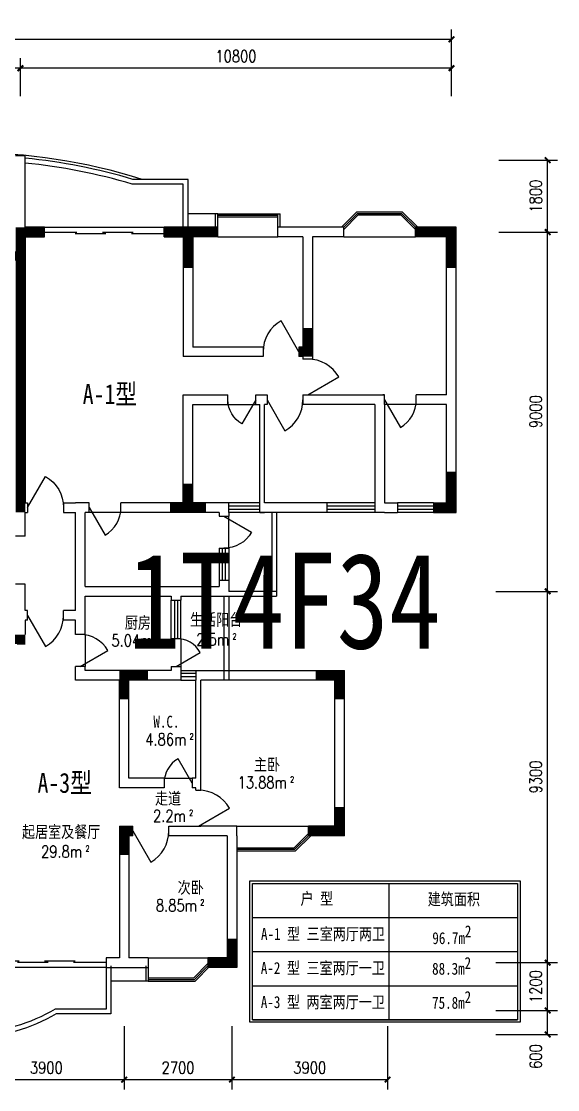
# Model space of a CAD drawing. Header units: millimetres. Extents: x 1478 to 31788, y 537 to 27341.
# Drawn here: x 18351 to 31788, y 537 to 27294 of the extents above; entities that cross this region are included whole.
import ezdxf
from ezdxf.enums import TextEntityAlignment as Align

# ---------------------------------------------------------------- set-up
doc = ezdxf.new("R2010")
doc.units = ezdxf.units.MM
for name, color, linetype in [('BB', 5, 'Continuous'), ('GROUND', 2, 'Continuous'), ('I', 6, 'Continuous'), ('PUB_DIM', 3, 'Continuous'), ('PUB_TEXT', 7, 'Continuous'), ('PUB_WINDW', 7, 'Continuous'), ('WALL', 255, 'Continuous'), ('WINDOW', 2, 'Continuous')]:
    doc.layers.add(name, color=color, linetype=linetype)
doc.styles.add('-宋体', font='SimSun.ttf', dxfattribs={"width": 0.8})
doc.styles.add('DIM_FONT', font='SIMPLEX', dxfattribs={"width": 0.8})
doc.styles.add('S1', font='SimSun.ttf', dxfattribs={"width": 0.8})
doc.styles.add('SIMPLEX', font='SIMPLEX.SHX')
doc.dimstyles.new('DIMN', dxfattribs={"dimtxt": 300, "dimasz": 1, "dimexe": 250, "dimexo": 300, "dimgap": 0.09, "dimtad": 1, "dimdec": 0, "dimzin": 0, "dimdsep": 46, "dimtxsty": 'DIM_FONT', "dimblk": '_DIMX', "dimcen": 0.09, "dimclrt": 7, "dimadec": 0, "dimazin": 0, "dimtfac": 1, "dimtdec": 0, "dimtix": 1, "dimtmove": 2, "dimatfit": 3, "dimldrblk": '_DIMX', "dimfxl": 1, "dimtolj": 1, "dimtzin": 0, "dimarcsym": 0})

# ---------------------------------------------------------------- blocks, each defined once
blk = doc.blocks.new('_DIMX')
at = {"const_width": 50}
blk.add_lwpolyline([(-70, -70), (70, 70)], dxfattribs=at)
blk = doc.blocks.new('*D25')
at = {"color": 0, "linetype": 'ByBlock', "transparency": 16777216}
for p, q in [((-17917, -47769), (-16366, -47769)), ((-16616, -57068), (-16616, -47770)), ((-17917, -57069), (-16366, -57069))]:
    blk.add_line(p, q, dxfattribs=at)
at = {"layer": 'DEFPOINTS', "color": 0, "linetype": 'ByBlock', "transparency": 16777216}
for p in [(-18217, -47769), (-16616, -47769), (-18217, -57069)]:
    blk.add_point(p, dxfattribs=at)
at = {"color": 0, "linetype": 'ByBlock', "transparency": 16777216}
for p, rotation in [((-16616, -47769), 90), ((-16616, -57069), 270)]:
    blk.add_blockref('_DIMX', p, dxfattribs=dict(at, rotation=rotation))
at = {"color": 7, "linetype": 'ByBlock', "transparency": 16777216, "insert": (-16916, -52419), "char_height": 300, "attachment_point": 5, "rotation": 90, "style": 'DIM_FONT'}
blk.add_mtext('\\A1;9300', dxfattribs=at)
blk = doc.blocks.new('*D32')
at = {"color": 0, "linetype": 'ByBlock', "transparency": 16777216}
for p, q in [((73679, -58661), (73679, -60249)), ((76379, -58661), (76379, -60249)), ((73680, -59999), (76378, -59999))]:
    blk.add_line(p, q, dxfattribs=at)
at = {"layer": 'DEFPOINTS', "color": 0, "linetype": 'ByBlock', "transparency": 16777216}
for p in [(73679, -58361), (76379, -58361), (76379, -59999)]:
    blk.add_point(p, dxfattribs=at)
at = {"color": 0, "linetype": 'ByBlock', "transparency": 16777216, "rotation": 180}
blk.add_blockref('_DIMX', (73679, -59999), dxfattribs=at)
at = {"color": 0, "linetype": 'ByBlock', "transparency": 16777216}
blk.add_blockref('_DIMX', (76379, -59999), dxfattribs=at)
at = {"color": 7, "linetype": 'ByBlock', "transparency": 16777216, "insert": (75029, -59699), "char_height": 300, "attachment_point": 5, "style": 'DIM_FONT'}
blk.add_mtext('\\A1;2700', dxfattribs=at)
blk = doc.blocks.new('*D26')
at = {"color": 0, "linetype": 'ByBlock', "transparency": 16777216}
for p, q in [((69779, -58661), (69779, -60249)), ((73679, -58661), (73679, -60249)), ((69780, -59999), (73678, -59999))]:
    blk.add_line(p, q, dxfattribs=at)
at = {"layer": 'DEFPOINTS', "color": 0, "linetype": 'ByBlock', "transparency": 16777216}
for p in [(69779, -58361), (73679, -58361), (73679, -59999)]:
    blk.add_point(p, dxfattribs=at)
at = {"color": 0, "linetype": 'ByBlock', "transparency": 16777216, "rotation": 180}
blk.add_blockref('_DIMX', (69779, -59999), dxfattribs=at)
at = {"color": 0, "linetype": 'ByBlock', "transparency": 16777216}
blk.add_blockref('_DIMX', (73679, -59999), dxfattribs=at)
at = {"color": 7, "linetype": 'ByBlock', "transparency": 16777216, "insert": (71729, -59699), "char_height": 300, "attachment_point": 5, "style": 'DIM_FONT'}
blk.add_mtext('\\A1;3900', dxfattribs=at)
blk = doc.blocks.new('_A0LHZ')
for p, q in [((-0.5, 0.0159), (-0.2273, 0.0159)), ((-0.2419, 0.0033), (0.0147, 0.0033)), ((-0.0147, 0.0159), (0.2419, 0.0159)), ((0.2273, 0.0033), (0.5, 0.0033))]:
    blk.add_line(p, q)
blk = doc.blocks.new('*D33')
at = {"color": 0, "linetype": 'ByBlock', "transparency": 16777216}
for p, q in [((76379, -58661), (76379, -60249)), ((80279, -58661), (80279, -60249)), ((76380, -59999), (80278, -59999))]:
    blk.add_line(p, q, dxfattribs=at)
at = {"layer": 'DEFPOINTS', "color": 0, "linetype": 'ByBlock', "transparency": 16777216}
for p in [(76379, -58361), (80279, -58361), (80279, -59999)]:
    blk.add_point(p, dxfattribs=at)
at = {"color": 0, "linetype": 'ByBlock', "transparency": 16777216, "rotation": 180}
blk.add_blockref('_DIMX', (76379, -59999), dxfattribs=at)
at = {"color": 0, "linetype": 'ByBlock', "transparency": 16777216}
blk.add_blockref('_DIMX', (80279, -59999), dxfattribs=at)
at = {"color": 7, "linetype": 'ByBlock', "transparency": 16777216, "insert": (78329, -59699), "char_height": 300, "attachment_point": 5, "style": 'DIM_FONT'}
blk.add_mtext('\\A1;3900', dxfattribs=at)
blk = doc.blocks.new('M_A6')
blk.add_line((0.5, 0), (0.5, 0))
blk = doc.blocks.new('*D28')
at = {"color": 0, "linetype": 'ByBlock', "transparency": 16777216}
for p, q in [((-17917, -57069), (-16366, -57069)), ((-16616, -58268), (-16616, -57070)), ((-17917, -58269), (-16366, -58269))]:
    blk.add_line(p, q, dxfattribs=at)
at = {"layer": 'DEFPOINTS', "color": 0, "linetype": 'ByBlock', "transparency": 16777216}
for p in [(-18217, -57069), (-16616, -57069), (-18217, -58269)]:
    blk.add_point(p, dxfattribs=at)
at = {"color": 0, "linetype": 'ByBlock', "transparency": 16777216}
for p, rotation in [((-16616, -57069), 90), ((-16616, -58269), 270)]:
    blk.add_blockref('_DIMX', p, dxfattribs=dict(at, rotation=rotation))
at = {"color": 7, "linetype": 'ByBlock', "transparency": 16777216, "insert": (-16916, -57669), "char_height": 300, "attachment_point": 5, "rotation": 90, "style": 'DIM_FONT'}
blk.add_mtext('\\A1;1200', dxfattribs=at)
blk = doc.blocks.new('*D27')
at = {"color": 0, "linetype": 'ByBlock', "transparency": 16777216}
for p, q in [((-17917, -58269), (-16366, -58269)), ((-16616, -58867), (-16616, -58270)), ((-17917, -58868), (-16366, -58868))]:
    blk.add_line(p, q, dxfattribs=at)
at = {"layer": 'DEFPOINTS', "color": 0, "linetype": 'ByBlock', "transparency": 16777216}
for p in [(-18217, -58269), (-16616, -58269), (-18217, -58868)]:
    blk.add_point(p, dxfattribs=at)
at = {"color": 0, "linetype": 'ByBlock', "transparency": 16777216}
for p, rotation in [((-16616, -58269), 90), ((-16616, -58868), 270)]:
    blk.add_blockref('_DIMX', p, dxfattribs=dict(at, rotation=rotation))
at = {"color": 7, "linetype": 'ByBlock', "transparency": 16777216, "insert": (-16916, -59422), "char_height": 300, "attachment_point": 5, "rotation": 90, "style": 'DIM_FONT'}
blk.add_mtext('\\A1;600', dxfattribs=at)
blk = doc.blocks.new('_DBLK')
blk.add_line((-0.5, 0), (0, -0.866))
blk.add_arc((-0.5, 0), 1, 300, 0)
at = {"style": 'SIMPLEX', "flags": 9}
blk.add_attdef('A', text='', height=1, dxfattribs=at).set_placement((0, 1.5), align=Align.MIDDLE)
blk = doc.blocks.new('*D14')
at = {"color": 0, "linetype": 'ByBlock', "transparency": 16777216}
for p, q in [((-29827, -35370), (-29827, -34415)), ((-19027, -35370), (-19027, -34415)), ((-19028, -34665), (-29826, -34665))]:
    blk.add_line(p, q, dxfattribs=at)
at = {"layer": 'DEFPOINTS', "color": 0, "linetype": 'ByBlock', "transparency": 16777216}
for p in [(-29827, -34665), (-29827, -35670), (-19027, -35670)]:
    blk.add_point(p, dxfattribs=at)
at = {"color": 0, "linetype": 'ByBlock', "transparency": 16777216, "rotation": 180}
blk.add_blockref('_DIMX', (-29827, -34665), dxfattribs=at)
at = {"color": 0, "linetype": 'ByBlock', "transparency": 16777216}
blk.add_blockref('_DIMX', (-19027, -34665), dxfattribs=at)
at = {"color": 7, "linetype": 'ByBlock', "transparency": 16777216, "insert": (-24427, -34365), "char_height": 300, "attachment_point": 5, "style": 'DIM_FONT'}
blk.add_mtext('\\A1;10800', dxfattribs=at)
blk = doc.blocks.new('*D31')
at = {"color": 0, "linetype": 'ByBlock', "transparency": 16777216}
for p, q in [((-43227, -34647), (-43227, -33693)), ((-19027, -34647), (-19027, -33693)), ((-19028, -33943), (-43226, -33943))]:
    blk.add_line(p, q, dxfattribs=at)
at = {"layer": 'DEFPOINTS', "color": 0, "linetype": 'ByBlock', "transparency": 16777216}
for p in [(-43227, -33943), (-43227, -34947), (-19027, -34947)]:
    blk.add_point(p, dxfattribs=at)
at = {"color": 0, "linetype": 'ByBlock', "transparency": 16777216, "rotation": 180}
blk.add_blockref('_DIMX', (-43227, -33943), dxfattribs=at)
at = {"color": 0, "linetype": 'ByBlock', "transparency": 16777216}
blk.add_blockref('_DIMX', (-19027, -33943), dxfattribs=at)
at = {"color": 7, "linetype": 'ByBlock', "transparency": 16777216, "insert": (-31127, -33643), "char_height": 300, "attachment_point": 5, "style": 'DIM_FONT'}
blk.add_mtext('\\A1;24200', dxfattribs=at)
blk = doc.blocks.new('*D15')
at = {"color": 0, "linetype": 'ByBlock', "transparency": 16777216}
for p, q in [((-32427, -35370), (-32427, -34415)), ((-29827, -35370), (-29827, -34415)), ((-29828, -34665), (-32426, -34665))]:
    blk.add_line(p, q, dxfattribs=at)
at = {"layer": 'DEFPOINTS', "color": 0, "linetype": 'ByBlock', "transparency": 16777216}
for p in [(-32427, -34665), (-32427, -35670), (-29827, -35670)]:
    blk.add_point(p, dxfattribs=at)
at = {"color": 0, "linetype": 'ByBlock', "transparency": 16777216, "rotation": 180}
blk.add_blockref('_DIMX', (-32427, -34665), dxfattribs=at)
at = {"color": 0, "linetype": 'ByBlock', "transparency": 16777216}
blk.add_blockref('_DIMX', (-29827, -34665), dxfattribs=at)
at = {"color": 7, "linetype": 'ByBlock', "transparency": 16777216, "insert": (-31127, -34365), "char_height": 300, "attachment_point": 5, "style": 'DIM_FONT'}
blk.add_mtext('\\A1;2600', dxfattribs=at)
blk = doc.blocks.new('*D30')
at = {"color": 0, "linetype": 'ByBlock', "transparency": 16777216}
for p, q in [((-17836, -36971), (-16366, -36971)), ((-16616, -38770), (-16616, -36972)), ((-17836, -38771), (-16366, -38771))]:
    blk.add_line(p, q, dxfattribs=at)
at = {"layer": 'DEFPOINTS', "color": 0, "linetype": 'ByBlock', "transparency": 16777216}
for p in [(-18136, -36971), (-16616, -36971), (-18136, -38771)]:
    blk.add_point(p, dxfattribs=at)
at = {"color": 0, "linetype": 'ByBlock', "transparency": 16777216}
for p, rotation in [((-16616, -36971), 90), ((-16616, -38771), 270)]:
    blk.add_blockref('_DIMX', p, dxfattribs=dict(at, rotation=rotation))
at = {"color": 7, "linetype": 'ByBlock', "transparency": 16777216, "insert": (-16916, -37871), "char_height": 300, "attachment_point": 5, "rotation": 90, "style": 'DIM_FONT'}
blk.add_mtext('\\A1;1800', dxfattribs=at)
blk = doc.blocks.new('_WBLK')
for p, q in [((-0.5, 0.5), (0.5, 0.5)), ((0.5, 0.167), (-0.5, 0.167)), ((0.5, -0.167), (-0.5, -0.167)), ((-0.5, -0.5), (0.5, -0.5))]:
    blk.add_line(p, q)
at = {"style": 'SIMPLEX', "flags": 9}
blk.add_attdef('A', text='', height=1, dxfattribs=at).set_placement((0, 1.5), align=Align.MIDDLE)
blk = doc.blocks.new('*D16')
at = {"color": 0, "linetype": 'ByBlock', "transparency": 16777216}
for p, q in [((-17836, -38770), (-16366, -38770)), ((-16616, -47769), (-16616, -38771)), ((-17836, -47770), (-16366, -47770))]:
    blk.add_line(p, q, dxfattribs=at)
at = {"layer": 'DEFPOINTS', "color": 0, "linetype": 'ByBlock', "transparency": 16777216}
for p in [(-18136, -38770), (-16616, -38770), (-18136, -47770)]:
    blk.add_point(p, dxfattribs=at)
at = {"color": 0, "linetype": 'ByBlock', "transparency": 16777216}
for p, rotation in [((-16616, -38770), 90), ((-16616, -47770), 270)]:
    blk.add_blockref('_DIMX', p, dxfattribs=dict(at, rotation=rotation))
at = {"color": 7, "linetype": 'ByBlock', "transparency": 16777216, "insert": (-16916, -43270), "char_height": 300, "attachment_point": 5, "rotation": 90, "style": 'DIM_FONT'}
blk.add_mtext('\\A1;9000', dxfattribs=at)
blk = doc.blocks.new('1T4F34深院')
for p, q in [((25030.7, -20092.6), (25030.7, -23506)), ((21617.3, -20946), (28260.9, -20946)), ((21617.3, -21799.3), (28260.9, -21799.3)), ((21617.3, -22652.6), (28260.9, -22652.6)), ((21617.3, -23506), (28260.9, -23506))]:
    blk.add_line(p, q)
blk.add_lwpolyline([(21617.3, -20092.6), (28260.9, -20092.6), (28260.9, -23506), (21617.3, -23506)], close=True)
at = {"layer": 'BB', "const_width": 240}
for points in [[(16401.8, -3776.3), (15801.8, -3776.3), (15801.8, -4376.3)], [(19401.8, -3776.3), (20751.8, -3776.3)], [(20001.8, -3776.3), (20001.8, -4676.3)], [(25701.8, -3776.3), (26601.8, -3776.3), (26601.8, -4676.3)], [(15801.8, -10796.3), (15801.8, -4376.3), (15101.8, -4376.3)], [(22781.8, -6776.3), (23001.8, -6776.3), (23001.8, -6176.3)], [(26151.8, -10676.3), (26601.8, -10676.3), (26601.8, -9776.3)], [(20001.8, -10676.3), (20001.8, -10076.3)], [(20451.8, -10676.3), (19551.8, -10676.3)], [(15601.8, -13976.3), (15921.8, -13976.3)], [(19001.8, -14876.3), (18401.8, -14876.3), (18401.8, -15476.3)], [(23201.8, -14876.3), (23801.8, -14876.3), (23801.8, -15476.3)], [(23021.8, -18776.3), (23801.8, -18776.3), (23801.8, -18176.3)], [(18621.8, -18776.3), (18401.8, -18776.3), (18401.8, -19376.3)], [(20501.8, -22076.3), (21101.8, -22076.3), (21101.8, -21476.3)]]:
    blk.add_lwpolyline(points, dxfattribs=at)
at = {"layer": 'GROUND'}
for p, q in [((16401.8, -3656.3), (19401.8, -3656.3)), ((21001.8, -8096.3), (21701.8, -8096.3)), ((25721.8, -8096.3), (24921.8, -8096.3)), ((18321.8, -10796.3), (17521.8, -10796.3)), ((21021.8, -11696.3), (21021.8, -10896.3)), ((17421.8, -13856.3), (17421.8, -14656.3)), ((19821.8, -13956.3), (19821.8, -14656.3)), ((19401.8, -17456.3), (20101.8, -17456.3)), ((17951.8, -22196.3), (14951.8, -22196.3))]:
    blk.add_line(p, q, dxfattribs=at)
at = {"layer": 'I'}
for p, q in [((22101.8, -10796.3), (22101.8, -12776.3)), ((22221.8, -10796.3), (22221.8, -12776.3)), ((20901.8, -12896.3), (20901.8, -14996.3)), ((21021.8, -12896.3), (21021.8, -14996.3)), ((22221.8, -12896.3), (22221.8, -12896.3))]:
    blk.add_line(p, q, dxfattribs=at)
for points in [[(18853.3, -2456.3, 0.1534463), (10150.3, -2456.3, 0.040912)], [(20001.8, -3656.3), (20001.8, -2456.3), (18621.8, -2456.3, 0.0477282), (15921.8, -1926.3)], [(19881.8, -3656.3), (19881.8, -2576.3), (18604.3, -2576.3, 0.047826), (15921.8, -2046.9)], [(18071.8, -22156.3), (18071.8, -23356.3), (16701.8, -23356.3, -0.1276956), (14601.8, -23955.3)], [(17951.8, -22156.3), (17951.8, -23236.3), (16676.1, -23236.3, -0.1290843), (14601.8, -23835.3)]]:
    blk.add_lwpolyline(points, format="xyb", dxfattribs=at)
blk.add_lwpolyline([(21553.3, -20028.6), (28324.9, -20028.6), (28324.9, -23570), (21553.3, -23570)], close=True, dxfattribs=at)
at = {"layer": 'WALL'}
for p, q in [((15681.8, -1856.3), (15921.8, -1856.3)), ((15921.8, -3656.3), (15921.8, -1856.3)), ((20691.8, -3656.3), (20691.8, -3316.3)), ((20751.8, -3316.3), (20691.8, -3316.3)), ((20751.8, -3696.3), (20751.8, -3316.3)), ((22251.8, -3656.3), (22251.8, -3316.3)), ((22251.8, -3316.3), (22311.8, -3316.3)), ((22311.8, -3656.3), (22311.8, -3316.3)), ((16401.8, -3656.3), (15921.8, -3656.3)), ((16401.8, -3896.3), (16401.8, -3656.3)), ((19401.8, -3896.3), (19401.8, -3656.3)), ((20751.8, -3656.3), (19401.8, -3656.3)), ((20751.8, -3896.3), (20751.8, -3656.3)), ((22881.8, -3656.3), (22251.8, -3656.3)), ((22251.8, -3896.3), (22251.8, -3656.3)), ((22881.8, -3656.3), (22881.8, -3656.3)), ((23901.8, -3656.3), (22881.8, -3656.3)), ((23901.8, -3896.3), (23901.8, -3656.3)), ((26721.8, -3656.3), (25701.8, -3656.3)), ((25701.8, -3896.3), (25701.8, -3656.3)), ((26721.8, -7856.3), (26721.8, -3656.3)), ((15921.8, -3896.3), (15921.8, -10556.3)), ((15921.8, -3896.3), (16401.8, -3896.3)), ((15921.8, -4076.3), (15921.8, -3896.3)), ((19401.8, -3896.3), (19881.8, -3896.3)), ((19881.8, -3896.3), (19881.8, -6896.3)), ((20121.8, -3896.3), (20121.8, -6656.3)), ((20751.8, -3896.3), (20121.8, -3896.3)), ((22881.8, -3896.3), (22251.8, -3896.3)), ((22881.8, -3896.3), (22881.8, -6656.3)), ((23121.8, -3896.3), (23121.8, -6956.3)), ((23901.8, -3896.3), (23121.8, -3896.3)), ((26481.8, -3896.3), (25701.8, -3896.3)), ((26481.8, -7856.3), (26481.8, -3896.3)), ((21881.8, -6656.3), (20121.8, -6656.3)), ((21881.8, -6656.3), (21881.8, -6896.3)), ((22881.8, -6656.3), (22781.8, -6656.3)), ((22781.8, -6656.3), (22781.8, -6896.3)), ((21881.8, -6896.3), (19881.8, -6896.3)), ((22881.8, -6896.3), (22781.8, -6896.3)), ((22881.8, -6896.3), (22881.8, -6956.3)), ((23121.8, -6956.3), (22881.8, -6956.3)), ((19881.8, -10556.3), (19881.8, -7856.3)), ((19881.8, -7856.3), (21001.8, -7856.3)), ((21001.8, -8096.3), (21001.8, -7856.3)), ((21701.8, -7856.3), (21981.8, -7856.3)), ((21701.8, -8096.3), (21701.8, -7856.3)), ((21981.8, -7856.3), (21981.8, -8096.3)), ((22881.8, -7856.3), (22881.8, -7856.3)), ((22881.8, -7856.3), (22881.8, -8096.3)), ((22881.8, -7856.3), (23121.8, -7856.3)), ((23121.8, -7856.3), (23121.8, -7856.3)), ((23121.8, -7856.3), (24921.8, -7856.3)), ((24921.8, -7856.3), (24879, -7856.3)), ((24921.8, -8096.3), (24921.8, -7856.3)), ((26481.8, -7856.3), (25721.8, -7856.3)), ((25721.8, -8096.3), (25721.8, -7856.3)), ((26721.8, -10796.3), (26721.8, -7856.3)), ((20121.8, -10556.3), (20121.8, -8096.3)), ((20121.8, -8096.3), (21001.8, -8096.3)), ((21701.8, -8096.3), (21801.8, -8096.3)), ((21801.8, -10796.3), (21801.8, -8096.3)), ((21921.8, -10556.3), (21921.8, -8096.3)), ((21981.8, -8096.3), (21921.8, -8096.3)), ((24681.8, -8096.3), (22881.8, -8096.3)), ((24681.8, -8096.3), (24681.8, -10556.3)), ((24921.8, -8096.3), (24921.8, -10556.3)), ((26481.8, -8096.3), (25721.8, -8096.3)), ((26481.8, -10556.3), (26481.8, -8096.3)), ((15921.8, -10556.3), (15981.8, -10556.3)), ((15981.8, -10556.3), (15981.8, -10796.3)), ((16881.8, -10556.3), (16881.8, -10796.3)), ((16881.8, -10556.3), (17181.8, -10556.3)), ((17521.8, -10556.3), (17181.8, -10556.3)), ((17521.8, -10796.3), (17521.8, -10556.3)), ((19881.8, -10556.3), (18321.8, -10556.3)), ((18321.8, -10796.3), (18321.8, -10556.3)), ((21021.8, -10556.3), (20121.8, -10556.3)), ((21021.8, -10796.3), (21021.8, -10556.3)), ((23481.8, -10556.3), (21921.8, -10556.3)), ((23481.8, -10556.3), (23481.8, -10796.3)), ((24681.8, -10556.3), (24681.8, -10796.3)), ((24921.8, -10556.3), (25251.8, -10556.3)), ((25251.8, -10556.3), (25251.8, -10796.3)), ((26151.8, -10556.3), (26481.8, -10556.3)), ((26151.8, -10556.3), (26151.8, -10796.3)), ((15921.8, -11396.3), (15921.8, -10796.3)), ((15921.8, -10796.3), (15981.8, -10796.3)), ((16881.8, -10796.3), (17181.8, -10796.3)), ((17181.8, -13256.3), (17181.8, -10796.3)), ((17421.8, -12656.3), (17421.8, -10796.3)), ((17521.8, -10796.3), (17421.8, -10796.3)), ((20781.8, -10796.3), (18321.8, -10796.3)), ((20781.8, -10796.3), (20781.8, -10896.3)), ((20781.8, -10896.3), (21021.8, -10896.3)), ((21021.8, -10796.3), (21021.8, -10896.3)), ((23481.8, -10796.3), (21801.8, -10796.3)), ((21801.8, -10796.3), (21921.8, -10796.3)), ((24921.8, -10796.3), (24681.8, -10796.3)), ((24921.8, -10796.3), (25251.8, -10796.3)), ((24921.8, -10796.3), (24921.8, -10796.3)), ((26151.8, -10796.3), (26721.8, -10796.3)), ((15921.8, -11396.3), (15681.8, -11396.3)), ((20781.8, -11696.3), (21021.8, -11696.3)), ((20781.8, -11696.3), (21021.8, -11696.3)), ((20781.8, -12496.3), (20781.8, -12656.3)), ((20781.8, -12496.3), (21021.8, -12496.3)), ((21021.8, -12496.3), (21021.8, -12776.3)), ((15921.8, -12596.3), (15681.8, -12596.3)), ((15921.8, -13256.3), (15921.8, -12596.3)), ((17421.8, -12656.3), (20781.8, -12656.3)), ((22221.8, -12776.3), (21021.8, -12776.3)), ((22221.8, -12776.3), (22221.8, -12896.3)), ((17421.8, -12896.3), (19581.8, -12896.3)), ((17421.8, -13856.3), (17421.8, -12896.3)), ((19581.8, -12896.3), (19581.8, -12996.3)), ((19581.8, -12996.3), (19821.8, -12996.3)), ((19821.8, -12896.3), (19821.8, -12996.3)), ((19821.8, -12896.3), (22221.8, -12896.3)), ((15981.8, -13256.3), (15921.8, -13256.3)), ((15981.8, -13496.3), (15981.8, -13256.3)), ((16881.8, -13496.3), (16881.8, -13256.3)), ((17181.8, -13256.3), (16881.8, -13256.3)), ((15981.8, -13496.3), (15921.8, -13496.3)), ((15921.8, -13496.3), (15921.8, -13856.3)), ((17181.8, -13496.3), (16881.8, -13496.3)), ((17181.8, -13856.3), (17181.8, -13496.3)), ((17421.8, -13856.3), (17181.8, -13856.3)), ((15921.8, -14096.3), (15721.8, -14096.3)), ((19581.8, -13956.3), (19821.8, -13956.3)), ((19581.8, -13956.3), (19821.8, -13956.3)), ((17421.8, -14656.3), (17181.8, -14656.3)), ((17181.8, -14996.3), (17181.8, -14656.3)), ((17421.8, -14756.3), (17421.8, -14656.3)), ((19581.8, -14656.3), (19821.8, -14656.3)), ((19581.8, -14656.3), (19581.8, -14756.3)), ((19821.8, -14656.3), (19821.8, -14756.3)), ((19581.8, -14756.3), (17421.8, -14756.3)), ((19821.8, -14756.3), (19821.8, -14996.3)), ((20201.8, -14756.3), (23921.8, -14756.3)), ((20201.8, -14756.3), (20201.8, -14996.3)), ((23921.8, -18896.3), (23921.8, -14756.3)), ((18281.8, -14996.3), (17181.8, -14996.3)), ((18281.8, -17696.3), (18281.8, -14996.3)), ((19821.8, -14996.3), (18521.8, -14996.3)), ((18521.8, -17456.3), (18521.8, -14996.3)), ((20201.8, -17456.3), (20201.8, -14996.3)), ((20201.8, -14996.3), (20201.8, -14996.3)), ((20321.8, -17756.3), (20321.8, -14996.3)), ((23681.8, -14996.3), (20321.8, -14996.3)), ((23681.8, -18656.3), (23681.8, -14996.3)), ((19401.8, -17456.3), (18521.8, -17456.3)), ((19401.8, -17456.3), (19401.8, -17696.3)), ((20201.8, -17456.3), (20101.8, -17456.3)), ((20101.8, -17456.3), (20101.8, -17696.3)), ((19401.8, -17696.3), (18281.8, -17696.3)), ((20201.8, -17696.3), (20101.8, -17696.3)), ((20201.8, -17756.3), (20201.8, -17696.3)), ((20201.8, -17756.3), (20321.8, -17756.3)), ((18281.8, -18656.3), (18281.8, -21956.3)), ((18281.8, -18656.3), (18621.8, -18656.3)), ((18621.8, -18896.3), (18621.8, -18656.3)), ((19521.8, -18896.3), (19521.8, -18656.3)), ((19521.8, -18656.3), (20201.8, -18656.3)), ((20201.8, -18656.3), (20201.8, -18656.3)), ((20201.8, -18656.3), (20321.8, -18656.3)), ((20321.8, -18656.3), (20321.8, -18656.3)), ((21221.8, -18656.3), (20321.8, -18656.3)), ((21221.8, -18896.3), (21221.8, -18656.3)), ((23021.8, -18896.3), (23021.8, -18656.3)), ((23681.8, -18656.3), (23021.8, -18656.3)), ((18521.8, -18896.3), (18521.8, -21956.3)), ((18621.8, -18896.3), (18521.8, -18896.3)), ((20981.8, -18896.3), (19521.8, -18896.3)), ((20981.8, -18896.3), (20981.8, -21956.3)), ((21221.8, -18896.3), (21221.8, -22196.3)), ((23921.8, -18896.3), (23021.8, -18896.3)), ((18281.8, -21956.3), (17951.8, -21956.3)), ((17951.8, -21956.3), (17951.8, -22196.3)), ((17951.8, -22196.3), (19001.8, -22196.3)), ((19001.8, -21956.3), (18521.8, -21956.3)), ((18941.8, -22156.3), (18941.8, -22536.3)), ((19001.8, -21956.3), (19001.8, -22196.3)), ((19001.8, -22156.3), (19001.8, -22536.3)), ((20981.8, -21956.3), (20501.8, -21956.3)), ((20501.8, -21956.3), (20501.8, -22196.3)), ((21221.8, -22196.3), (20501.8, -22196.3)), ((19001.8, -22536.3), (18941.8, -22536.3))]:
    blk.add_line(p, q, dxfattribs=at)
at = {"layer": 'WINDOW'}
for p, q in [((20691.8, -3316.3), (20001.8, -3316.3)), ((20751.8, -3316.3), (22251.8, -3316.3)), ((20751.8, -3356.3), (22251.8, -3356.3)), ((20751.8, -3396.3), (22251.8, -3396.3)), ((20751.8, -3896.3), (22251.8, -3896.3)), ((23901.8, -3896.3), (25701.8, -3896.3)), ((21221.8, -18656.3), (23021.8, -18656.3)), ((19001.8, -21956.3), (20501.8, -21956.3)), ((18941.8, -22536.3), (18071.8, -22536.3))]:
    blk.add_line(p, q, dxfattribs=at)
for points in [[(25758.3, -3656.3), (25378.3, -3276.3), (24225.2, -3276.3), (23845.2, -3656.3)], [(25701.8, -3656.3), (25361.8, -3316.3), (24241.8, -3316.3), (23901.8, -3656.3)], [(25701.8, -3712.9), (25345.2, -3356.3), (24258.3, -3356.3), (23901.8, -3712.9)], [(21221.8, -19196.3), (22665.2, -19196.3), (23021.8, -18839.8)], [(21221.8, -19276.3), (22698.3, -19276.3), (23078.3, -18896.3)], [(21221.8, -19236.3), (22681.8, -19236.3), (23021.8, -18896.3)], [(19001.8, -22456.3), (20145.2, -22456.3), (20501.8, -22099.8)], [(19001.8, -22496.3), (20161.8, -22496.3), (20501.8, -22156.3)], [(19001.8, -22536.3), (20178.3, -22536.3), (20558.3, -22156.3)]]:
    blk.add_lwpolyline(points, dxfattribs=at)
for name, p, xscale, yscale, zscale, rotation in [('_A0LHZ', (17901.8, -3776.3), 3000, 3000, 3000, 180), ('_DBLK', (22331.8, -6776.3), 900, 900, 900, 180), ('_DBLK', (23001.8, -7406.3), -900, -900, 900, 270), ('_DBLK', (17921.8, -10676.3), -800, -800, 800, 180), ('_WBLK', (21411.8, -10676.3), 780, 239.9999999999999, 780, 180), ('_WBLK', (24081.8, -10676.3), 1200, 239.9999999999999, 1200, 180), ('_WBLK', (25701.8, -10676.3), 900, 239.9999999999999, 900, 180), ('_DBLK', (20901.8, -11296.3), 800, -800, 800, 270), ('_WBLK', (20901.8, -12096.3), 800, 239.9999999999999, 800, 270), ('_WBLK', (19701.8, -13476.3), -960, 239.9999999999854, 960, 270), ('_DBLK', (16431.8, -13376.3), -900, -900, 900, 180), ('_DBLK', (17301.8, -14256.3), 800, 800, 800, 90), ('_DBLK', (19701.8, -14306.3), -700, -700, 700, 270), ('_DBLK', (19751.8, -17576.3), 700, 700, 700, 180), ('_DBLK', (20261.8, -18206.3), -900, -900, 900, 270), ('_DBLK', (19071.8, -18776.3), -900, -900, 900, 180), ('M_A6', (19751.8, -22076.3), 1500, 1500, 1500, 180)]:
    blk.add_blockref(name, p, dxfattribs=dict(at, xscale=xscale, yscale=yscale, zscale=zscale, rotation=rotation))
for name, p, xscale, yscale, zscale in [('M_A6', (21351.8, -3776.3), 1800, 1800, 1800), ('M_A6', (24801.8, -3776.3), 1800, 1800, 1800), ('_DBLK', (21351.8, -7976.3), -700, 700, 700), ('_DBLK', (22431.8, -7976.3), 900, 900, 900), ('_DBLK', (25321.8, -7976.3), 800, 800, 800), ('_DBLK', (16431.8, -10676.3), 900, -900, 900), ('_WBLK', (20011.8, -14876.3), 380, 240.0000000000072, 380), ('M_A6', (22121.8, -18776.3), 1800, 1800, 1800), ('_A0LHZ', (16451.8, -22076.3), 3000, 3000, 3000)]:
    blk.add_blockref(name, p, dxfattribs=dict(at, xscale=xscale, yscale=yscale, zscale=zscale))
at = {"layer": 'PUB_TEXT', "width": 0.8}
for s, height, style, p in [('A-1型', 500, 'S1', (18725, -7835.4)), ('厨房', 300, 'S1', (19072.4, -13559)), ('生活阳台', 300, 'S1', (21360.8, -13482.8)), ('5.04m', 300, 'DIM_FONT', (19110.9, -14005.1)), ('2.5m', 300, 'DIM_FONT', (21031.9, -13978.7)), ('W.C.', 300, 'S1', (19787, -16039.8)), ('4.86m', 300, 'DIM_FONT', (19959.9, -16483)), ('主卧', 300, 'S1', (22310.7, -17115.1)), ('A-3型', 500, 'S1', (17593.9, -17571.7)), ('13.88m', 300, 'DIM_FONT', (22478.1, -17561.2)), ('走道', 300, 'S1', (19829.4, -17961.1)), ('2.2m', 300, 'DIM_FONT', (19948.4, -18397.7)), ('起居室及餐厅', 300, 'S1', (17805.5, -18797.9)), ('29.8m', 300, 'DIM_FONT', (17348.8, -19293.8)), ('次卧', 300, 'S1', (20396.4, -20194.6)), ('户 型', 300, 'S1', (23637.7, -20471)), ('建筑面积', 300, 'S1', (27317.1, -20485.7)), ('8.85m', 300, 'DIM_FONT', (20226.7, -20640.7)), ('A-1 型 三室两厅两卫', 300, 'S1', (24937.9, -21356.3)), ('96.7m', 300, 'S1', (26939.9, -21460.8)), ('A-2 型 三室两厅一卫', 300, 'S1', (24933.9, -22209.7)), ('88.3m', 300, 'S1', (26934, -22227.1)), ('A-3 型 两室两厅一卫', 300, 'S1', (24933.9, -23063)), ('75.8m', 300, 'S1', (26934, -23080.4))]:
    blk.add_text(s, height=height, dxfattribs=dict(at, style=style)).set_placement(p, align=Align.MIDDLE_RIGHT)
for height, style, p in [(150, 'DIM_FONT', (19110.9, -14005.1)), (150, 'DIM_FONT', (21031.9, -13978.7)), (150, 'DIM_FONT', (19959.9, -16483)), (150, 'DIM_FONT', (22478.1, -17561.2)), (150, 'DIM_FONT', (19948.4, -18397.7)), (150, 'DIM_FONT', (17348.8, -19293.8)), (150, 'DIM_FONT', (20226.7, -20640.7)), (300, 'S1', (26775.1, -21442.3)), (300, 'S1', (26767.9, -22234.8)), (300, 'S1', (26767.9, -23088.1))]:
    blk.add_text(' 2', height=height, dxfattribs=dict(at, style=style)).set_placement(p)
at = {"layer": 'PUB_DIM'}
for p1, p2, distance, picture, middle, set_off in [((26601.8, 46), (2401.8, 46), -1004.7, '*D31', (14501.8, 1350.7), (45629.2, 34993.3)), ((15801.8, -676.3), (13201.8, -676.3), -1004.7, '*D15', (14501.8, 628.4), (45629.2, 34993.3)), ((26601.8, -676.3), (15801.8, -676.3), -1004.7, '*D14', (21201.8, 628.4), (45629.2, 34993.3)), ((27493.7, -3777.3), (27493.7, -1977.3), -1519.4, '*D30', (28713.1, -2877.3), (45629.2, 34993.3)), ((27493.7, -12776.3), (27493.7, -3776.3), -1519.4, '*D16', (28713.1, -8276.3), (45629.2, 34993.3)), ((27412, -22075.3), (27412, -12775.3), -1601.1, '*D25', (28713.1, -17425.3), (45629.2, 34993.3)), ((27412, -23275.3), (27412, -22075.3), -1601.1, '*D28', (28713.1, -22675.3), (45629.2, 34993.3)), ((14501.8, -23367.7), (18401.8, -23367.7), -1638.5, '*D26', (16451.8, -24706.2), (-55277.2, 34993.3)), ((18401.8, -23367.7), (21101.8, -23367.7), -1638.5, '*D32', (19751.8, -24706.2), (-55277.2, 34993.3)), ((21101.8, -23367.7), (25001.8, -23367.7), -1638.5, '*D33', (23051.8, -24706.2), (-55277.2, 34993.3))]:
    dim = blk.add_aligned_dim(p1=p1, p2=p2, distance=distance, dimstyle='DIMN', dxfattribs=at)
    dim.commit()
    dim.dimension.update_dxf_attribs({"geometry": picture, "text_midpoint": middle, "insert": set_off})
dim = blk.add_linear_dim(base=(29013.1, -23275.3), p1=(27412, -23874.3), p2=(27412, -23275.3), angle=90, text='600', dimstyle='DIMN', dxfattribs=at)
dim.commit()
dim.dimension.update_dxf_attribs({"geometry": '*D27', "text_midpoint": (28713.1, -24429.1), "dimtype": 129, "insert": (45629.2, 34993.3)})

msp = doc.modelspace()

# ---------------------------------------------------------------- block references
at = {"layer": 'PUB_WINDW'}
msp.add_blockref('1T4F34深院', (2525, 25793), dxfattribs=at)

# ---------------------------------------------------------------- texts
at = {"layer": 'PUB_TEXT', "style": '-宋体', "width": 0.8}
msp.add_text('1T4F34', height=2400, dxfattribs=at).set_placement((21025, 11584))

doc.saveas('drawing.dxf')
